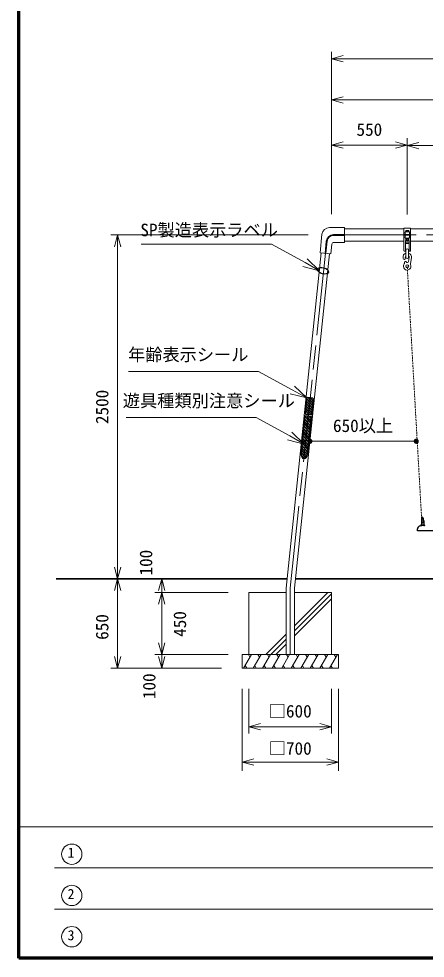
# Model space of a CAD drawing. Units: millimetres at full size, sheet at 1:50; details may follow other scales. Extents: x 750 to 20250, y 750 to 14100.
# Drawn here: x 750 to 3703, y 750 to 7580 of the extents above; entities that cross this region are included whole.
import ezdxf
from ezdxf.enums import TextEntityAlignment as Align

# ---------------------------------------------------------------- set-up
doc = ezdxf.new("R2010")
doc.units = ezdxf.units.MM
doc.header["$LTSCALE"] = 50
doc.linetypes.add('CHAIN', pattern=[18.5, 12, -1.5, 3.5, -1.5])
doc.linetypes.add('USER1', pattern=[0.375, 0.25, -0.125])
for name, color, linetype, lineweight in [('D-BMK', 2, 'CHAIN', 13), ('D-STR', 1, 'Continuous', 13), ('D-STR-DIM', 7, 'Continuous', 13), ('D-STR-DIM\u3000寸法線、寸法値', 7, 'Continuous', 13), ('D-STR-GL', 1, 'Continuous', 35), ('D-STR-HIDDEN', 1, 'Continuous', 25), ('D-STR-HTXT\u3000旗上げ', 7, 'Continuous', 13), ('D-STR-STR1', 7, 'Continuous', 13), ('D-STR\u3000構造物外形線', 1, 'Continuous', 25), ('D-TTL', 7, 'Continuous', 70), ('D-TTL-FRAM', 7, 'Continuous', 13), ('D-TTL-TXT', 7, 'Continuous', 13)]:
    doc.layers.add(name, color=color, linetype=linetype, lineweight=lineweight)
doc.styles.add('ＭＳ ゴシック', font='')
doc.styles.get('ＭＳ ゴシック').set_extended_font_data('MS Gothic')

# ---------------------------------------------------------------- blocks, each defined once
blk = doc.blocks.new('filled_dot')
at = {"color": 0, "linetype": 'Continuous', "lineweight": -2, "const_width": 1.25}
blk.add_lwpolyline([(-0.625, 0, 1), (0.625, 0, 1)], format="xyb", close=True, dxfattribs=at)

msp = doc.modelspace()

# ---------------------------------------------------------------- linework, layer by layer
at = {"layer": 'D-BMK'}
for p, q in [((2721.93, 3439.51), (2987.22, 5963.62)), ((3036.95, 6008.39), (9006.91, 6008.39)), ((2721.93, 3439.51), (2721.93, 2958.39))]:
    msp.add_line(p, q, dxfattribs=at)
msp.add_arc((3036.95, 5958.39), 50, 90, 174, dxfattribs=at)
at = {"layer": 'D-STR'}
for p, q in [((2952.8, 6014.04), (2938.66, 5879.48)), ((3116.93, 6062.39), (3006.51, 6062.39)), ((3036.95, 6011.39), (3116.93, 6011.39)), ((3116.93, 6011.39), (3116.93, 6062.39)), ((3116.93, 6052.94), (3548.43, 6052.94)), ((3548.43, 6056.44), (3548.43, 6010.94)), ((3555.93, 6023.94), (3548.43, 6023.94)), ((3548.43, 6010.94), (3595.43, 6010.94)), ((3593.43, 6058.44), (3550.43, 6058.44)), ((3555.93, 6010.94), (3555.93, 6027.94)), ((3558.93, 6030.94), (3584.93, 6030.94)), ((3559.88, 6031.94), (3559.88, 6030.94)), ((3583.98, 6031.94), (3559.88, 6031.94)), ((3562.93, 6039.94), (3560.98, 6038.82)), ((3560.98, 6038.82), (3560.98, 6031.94)), ((3580.93, 6039.94), (3562.93, 6039.94)), ((3565.93, 6005.84), (3565.93, 6010.94)), ((3566.44, 6031.94), (3566.44, 6038.82)), ((3577.41, 6038.82), (3577.41, 6031.94)), ((3577.93, 6010.94), (3577.93, 6005.84)), ((3582.88, 6038.82), (3580.93, 6039.94)), ((3582.88, 6031.94), (3582.88, 6038.82)), ((3583.98, 6031.94), (3583.98, 6030.94)), ((3587.93, 6010.94), (3587.93, 6027.94)), ((3587.93, 6023.94), (3595.43, 6023.94)), ((3595.43, 6010.94), (3595.43, 6056.44)), ((3595.43, 6052.94), (4148.43, 6052.94)), ((2984.24, 5963.93), (2974.96, 5875.66)), ((2990.2, 5963.3), (2980.93, 5875.03)), ((3036.95, 6005.39), (3116.93, 6005.39)), ((3116.93, 5954.39), (3039.48, 5954.39)), ((3116.93, 5954.39), (3116.93, 6005.39)), ((3548.43, 5963.84), (3116.93, 5963.84)), ((3548.43, 6005.84), (3548.43, 5893.84)), ((3595.43, 6005.84), (3548.43, 6005.84)), ((3555.93, 5992.84), (3548.43, 5992.84)), ((3555.93, 6005.84), (3555.93, 5988.84)), ((3558.43, 5893.84), (3558.43, 5968.72)), ((3558.43, 5955.84), (3585.43, 5955.84)), ((3558.93, 5985.84), (3584.93, 5985.84)), ((3558.93, 5985.34), (3559.43, 5985.84)), ((3558.93, 5985.34), (3558.93, 5982.34)), ((3559.43, 5981.84), (3558.93, 5982.34)), ((3558.93, 5947.34), (3558.93, 5892.34)), ((3584.93, 5947.34), (3558.93, 5947.34)), ((3584.43, 5981.84), (3559.43, 5981.84)), ((3560.98, 5972.97), (3560.98, 5981.84)), ((3562.93, 5971.84), (3560.98, 5972.97)), ((3580.93, 5971.84), (3562.93, 5971.84)), ((3565.93, 5971.84), (3565.93, 5967.94)), ((3565.93, 5967.94), (3567.93, 5965.94)), ((3565.93, 5967.94), (3577.93, 5967.94)), ((3566.44, 5981.84), (3566.44, 5972.97)), ((3567.93, 5971.84), (3567.93, 5965.94)), ((3567.93, 5965.94), (3575.93, 5965.94)), ((3575.93, 5965.94), (3575.93, 5971.84)), ((3575.93, 5965.94), (3577.93, 5967.94)), ((3577.41, 5972.97), (3577.41, 5981.84)), ((3577.93, 5967.94), (3577.93, 5971.84)), ((3582.88, 5972.97), (3580.93, 5971.84)), ((3582.88, 5981.84), (3582.88, 5972.97)), ((3584.93, 5985.34), (3584.43, 5985.84)), ((3584.93, 5982.34), (3584.43, 5981.84)), ((3584.93, 5985.34), (3584.93, 5982.34)), ((3584.93, 5892.34), (3584.93, 5947.34)), ((3585.43, 5968.72), (3585.43, 5893.84)), ((3587.93, 5988.84), (3587.93, 6005.84)), ((3587.93, 5992.84), (3595.43, 5992.84)), ((3595.43, 5893.84), (3595.43, 6005.84)), ((4148.43, 5963.84), (3595.43, 5963.84)), ((2691.68, 3439.51), (2947.86, 5878.51)), ((2938.66, 5879.48), (3017.23, 5871.22)), ((3024.56, 5940.96), (3017.23, 5871.22)), ((3550.43, 5891.84), (3556.43, 5891.84)), ((3558.93, 5892.34), (3562.43, 5892.34)), ((3562.43, 5846.84), (3562.43, 5898.85)), ((3581.43, 5898.85), (3581.43, 5846.84)), ((3581.43, 5892.34), (3584.93, 5892.34)), ((3587.43, 5891.84), (3593.43, 5891.84)), ((3008.03, 5872.18), (2752.18, 3439.51)), ((3542.22, 5837.48), (3541.44, 5841.74)), ((3552.14, 5805.64), (3551.64, 5808.34)), ((3558.94, 5840.56), (3558.16, 5844.81)), ((3580.28, 5815.3), (3585.7, 5844.81)), ((3594.9, 5800.81), (3602.42, 5841.74)), ((2691.68, 3439.51), (2691.68, 2958.39)), ((2752.18, 3439.51), (2752.18, 2958.39)), ((2691.68, 3408.39), (2421.93, 3408.39)), ((2421.93, 3408.39), (2421.93, 2958.39)), ((2752.18, 3408.39), (3021.93, 3408.39)), ((3021.93, 3408.39), (3021.93, 2958.39)), ((2371.93, 2858.39), (2371.93, 2958.39)), ((2371.93, 2958.39), (3071.93, 2958.39)), ((2371.93, 2958.39), (3071.93, 2958.39)), ((3071.93, 2958.39), (3071.93, 2858.39)), ((3071.93, 2858.39), (2371.93, 2858.39))]:
    msp.add_line(p, q, dxfattribs=at)
msp.add_circle((3571.93, 5780.84), 11, dxfattribs=at)
for centre, radius, start, end in [((3006.51, 6008.39), 54, 90, 174), ((3036.95, 5958.39), 53, 90, 174), ((3550.43, 6056.44), 2, 90, 180), ((3558.93, 6027.94), 3, 90, 180), ((3562.94, 6033.94), 6, 54.32692, 90), ((3571.93, 6026.02), 13.92, 66.80152, 113.19848), ((3580.91, 6033.94), 6, 90, 125.67308), ((3584.93, 6027.94), 3, 0, 90), ((3593.43, 6056.44), 2, 0, 90), ((3036.95, 5958.39), 47, 90, 174), ((3039.48, 5939.39), 15, 90, 174), ((3558.93, 5988.84), 3, 180, 270), ((3562.94, 5977.84), 6, 270, 305.67308), ((3571.93, 5985.77), 13.92, 246.80152, 293.19848), ((3580.91, 5977.84), 6, 234.32692, 270), ((3584.93, 5988.84), 3, 270, 0), ((3571.93, 5847.34), 31, 107.84552, 190.40734), ((3550.43, 5893.84), 2, 180, 270), ((3556.43, 5893.84), 2, 270, 0), ((3571.93, 5898.85), 9.5, 0, 180), ((3571.93, 5847.34), 31, 349.59266, 72.15448), ((3587.43, 5893.84), 2, 180, 270), ((3593.43, 5893.84), 2, 270, 0), ((3550.58, 5839.02), 8.5, 190.40734, 10.40734), ((3558.39, 5809.58), 6.87, 28.16907, 190.40734), ((3571.93, 5847.34), 14, 132.73211, 190.40734), ((3571.93, 5846.84), 9.5, 180, 0), ((3571.93, 5816.83), 8.49, 208.16907, 349.59266), ((3571.93, 5847.34), 14, 349.59266, 47.26789), ((3571.93, 5780.84), 27.5, 142.19121, 28.96957), ((3542.3, 5803.83), 10, 322.19121, 10.40734), ((3604.74, 5799), 10, 169.59266, 208.96957)]:
    msp.add_arc(centre, radius, start, end, dxfattribs=at)
at = {"layer": 'D-STR-DIM'}
for p, q in [((3021.93, 6162.39), (3021.93, 7339.53)), ((3021.93, 7289.53), (3106.93, 7312.31)), ((3106.93, 7266.76), (3021.93, 7289.53)), ((3021.93, 7289.53), (3106.93, 7289.53)), ((3106.93, 7289.53), (8936.93, 7289.53)), ((3021.93, 6160.39), (3021.93, 7039.97)), ((3021.93, 6989.97), (3106.93, 7012.74)), ((3106.93, 6967.19), (3021.93, 6989.97)), ((3021.93, 6989.97), (3106.93, 6989.97)), ((5936.93, 6989.97), (3106.93, 6989.97)), ((3021.93, 6162.39), (3021.93, 6712.39)), ((3571.93, 6158.44), (3571.93, 6712.39)), ((3571.93, 6158.44), (3571.93, 6708.44)), ((3021.93, 6662.39), (3106.93, 6685.17)), ((3106.93, 6639.62), (3021.93, 6662.39)), ((3021.93, 6662.39), (3106.93, 6662.39)), ((3106.93, 6662.39), (3486.93, 6662.39)), ((3486.93, 6685.17), (3571.93, 6662.39)), ((3571.93, 6662.39), (3486.93, 6639.62)), ((3571.93, 6662.39), (3486.93, 6662.39)), ((3571.93, 6658.44), (3656.93, 6681.22)), ((3656.93, 6635.67), (3571.93, 6658.44)), ((3571.93, 6658.44), (3656.93, 6658.44)), ((3656.93, 6658.44), (4086.93, 6658.44)), ((2852.21, 6008.39), (1417.67, 6008.39)), ((1444.89, 5923.39), (1467.67, 6008.39)), ((1467.67, 6008.39), (1490.44, 5923.39)), ((1467.67, 6008.39), (1467.67, 5923.39)), ((1467.67, 5923.39), (1467.67, 3593.39)), ((1467.67, 3508.39), (1444.89, 3593.39)), ((1490.44, 3593.39), (1467.67, 3508.39)), ((1467.67, 3508.39), (1467.67, 3593.39)), ((2173.01, 3508.39), (1417.67, 3508.39)), ((2598.75, 3508.39), (1417.67, 3508.39)), ((1444.89, 3423.39), (1467.67, 3508.39)), ((1467.67, 3508.39), (1490.44, 3423.39)), ((1467.67, 3508.39), (1467.67, 3423.39)), ((2271.93, 3508.39), (1738.21, 3508.39)), ((1788.21, 3508.39), (1765.44, 3423.39)), ((1788.21, 3408.39), (1788.21, 3508.39)), ((1810.99, 3423.39), (1788.21, 3508.39)), ((1788.21, 3508.39), (1788.21, 3423.39)), ((1467.67, 3423.39), (1467.67, 2893.39)), ((1788.21, 3423.39), (1788.21, 3338.39)), ((2271.93, 3408.39), (1738.21, 3408.39)), ((2271.93, 3408.39), (1738.21, 3408.39)), ((1765.44, 3323.39), (1788.21, 3408.39)), ((1765.44, 3323.39), (1788.21, 3408.39)), ((1788.21, 3408.39), (1810.99, 3323.39)), ((1788.21, 3408.39), (1788.21, 3323.39)), ((1788.21, 3408.39), (1810.99, 3323.39)), ((1788.21, 3408.39), (1788.21, 3323.39)), ((1788.21, 3323.39), (1788.21, 3043.39)), ((1788.21, 3323.39), (1788.21, 3238.39)), ((1788.21, 3043.39), (1788.21, 3128.39)), ((1788.21, 2958.39), (1765.44, 3043.39)), ((1810.99, 3043.39), (1788.21, 2958.39)), ((1788.21, 2958.39), (1788.21, 3043.39)), ((1467.67, 2858.39), (1444.89, 2943.39)), ((1490.44, 2943.39), (1467.67, 2858.39)), ((1467.67, 2858.39), (1467.67, 2943.39)), ((2221.93, 2958.39), (1738.21, 2958.39)), ((2221.93, 2958.39), (1738.21, 2958.39)), ((2271.93, 2958.39), (1738.21, 2958.39)), ((1765.99, 2943.39), (1788.76, 2858.39)), ((1788.76, 2958.39), (1788.76, 2858.39)), ((1788.76, 2858.39), (1811.54, 2943.39)), ((1788.76, 2858.39), (1788.76, 2943.39)), ((2221.93, 2858.39), (1417.67, 2858.39)), ((2371.93, 2708.39), (2371.93, 2112.86)), ((2421.93, 2708.39), (2421.93, 2383.39)), ((3021.93, 2708.39), (3021.93, 2383.39)), ((3071.93, 2708.39), (3071.93, 2112.86)), ((2421.93, 2433.39), (2506.93, 2456.17)), ((2506.93, 2410.62), (2421.93, 2433.39)), ((2421.93, 2433.39), (2506.93, 2433.39)), ((2506.93, 2433.39), (2936.93, 2433.39)), ((2936.93, 2456.17), (3021.93, 2433.39)), ((3021.93, 2433.39), (2936.93, 2410.62)), ((3021.93, 2433.39), (2936.93, 2433.39)), ((2371.93, 2175.9), (2456.93, 2198.68)), ((2986.93, 2198.68), (3071.93, 2175.9)), ((2456.93, 2153.13), (2371.93, 2175.9)), ((2371.93, 2175.9), (2456.93, 2175.9)), ((2456.93, 2175.9), (2986.93, 2175.9)), ((3071.93, 2175.9), (2986.93, 2153.13)), ((3071.93, 2175.9), (2986.93, 2175.9))]:
    msp.add_line(p, q, dxfattribs=at)
at = {"layer": 'D-STR-DIM\u3000寸法線、寸法値'}
msp.add_line((2864.59, 4508.39), (3637.64, 4508.39), dxfattribs=at)
at = {"layer": 'D-STR-GL'}
for p, q in [((2698.75, 3508.39), (1021.93, 3508.39)), ((5991.68, 3508.39), (2759.58, 3508.39))]:
    msp.add_line(p, q, dxfattribs=at)
at = {"layer": 'D-STR-HIDDEN', "color": 2, "linetype": 'USER1', "lineweight": 13}
msp.add_line((3678.93, 3908.39), (3571.93, 5780.84), dxfattribs=at)
at = {"layer": 'D-STR-HIDDEN'}
for p, q in [((3693.75, 3895.39), (3665.43, 3890.39)), ((3670.93, 3900.39), (3670.93, 3891.36)), ((3675.93, 3901.39), (3671.93, 3901.39)), ((3675.93, 3950.4), (3675.93, 3909.39)), ((3675.93, 3950.4), (3675.93, 3946.39)), ((3675.93, 3933.23), (3675.93, 3897.04)), ((3686.93, 3928.39), (3681.93, 3928.39)), ((3686.93, 3916.39), (3681.93, 3916.39)), ((3692.93, 3929.48), (3692.93, 3895.24)), ((3646.93, 3871.03), (3646.93, 3871.89)), ((3646.93, 3858.39), (3646.93, 3871.03)), ((3666.93, 3858.39), (3646.93, 3858.39)), ((3661.95, 3890.39), (3659.33, 3890.39)), ((3663.51, 3890.39), (3661.95, 3890.39)), ((3665.63, 3890.39), (3663.51, 3890.39)), ((3665.43, 3890.39), (3665.43, 3890.39)), ((4076.93, 3858.39), (3666.93, 3858.39))]:
    msp.add_line(p, q, dxfattribs=at)
for centre, radius, start, end in [((3671.93, 3900.39), 1, 90, 180), ((3676.93, 3890.39), 6, 131.79982, 170.56544), ((3684.93, 3881.45), 18, 96.38508, 131.80682), ((3681.93, 3950.39), 6, 0.57652, 180), ((3681.93, 3950.39), 6, 180, 0.57652), ((3681.93, 3922.39), 6, 90, 270), ((3683.93, 3890.39), 9, 30.90869, 96.39079), ((3686.93, 3922.39), 6, 270, 90), ((3767.92, 3951.3), 80, 180.60618, 189.08988), ((3767.92, 3951.3), 80, 180.60618, 183.44218), ((3703.74, 3941.02), 15, 189.05455, 219.88033), ((3703.74, 3941.02), 15, 207.47851, 219.88033), ((3689.93, 3929.48), 3, 0, 39.88034), ((3548.37, 4490.48), 612.59, 283.72872, 284.58091), ((3666.93, 3871.89), 20, 112.32159, 180)]:
    msp.add_arc(centre, radius, start, end, dxfattribs=at)
at = {"layer": 'D-STR-HTXT\u3000旗上げ'}
for p, q in [((2934.24, 5748.88), (2829.55, 5807.52)), ((2934.24, 5748.88), (2845.26, 5835.57)), ((2813.83, 5779.46), (2934.24, 5748.88)), ((2721.47, 4853.92), (2841.88, 4823.34)), ((2841.88, 4823.34), (2737.18, 4881.97)), ((2841.88, 4823.34), (2752.89, 4910.03)), ((2702.81, 4518.82), (2823.22, 4488.24)), ((2823.22, 4488.24), (2718.52, 4546.87)), ((2823.22, 4488.24), (2734.23, 4574.93))]:
    msp.add_line(p, q, dxfattribs=at)
for points in [[(2829.55, 5807.52), (2584.83, 5941.97), (1640.03, 5941.97)], [(2737.18, 4881.97), (2492.47, 5016.43), (1547.66, 5016.43)], [(2718.52, 4546.87), (2473.81, 4681.33), (1529.01, 4681.33)]]:
    msp.add_lwpolyline(points, dxfattribs=at)
at = {"layer": 'D-STR-STR1'}
for p, q in [((2752.18, 3165.64), (2994.92, 3408.39)), ((2752.18, 3129.39), (3021.93, 3399.14)), ((2752.18, 3093.14), (3021.93, 3362.89)), ((2544.92, 2958.39), (2691.68, 3105.14)), ((2581.17, 2958.39), (2691.68, 3068.89)), ((2617.42, 2958.39), (2691.68, 3032.64)), ((2440.73, 2958.39), (2382.99, 2858.39)), ((2429.18, 2938.39), (2417.63, 2958.39)), ((2510.01, 2958.39), (2452.27, 2858.39)), ((2498.46, 2938.39), (2486.91, 2958.39)), ((2579.29, 2958.39), (2521.55, 2858.39)), ((2567.74, 2938.39), (2556.2, 2958.39)), ((2648.57, 2958.39), (2590.84, 2858.39)), ((2637.02, 2938.39), (2625.48, 2958.39)), ((2717.85, 2958.39), (2660.12, 2858.39)), ((2706.31, 2938.39), (2694.76, 2958.39)), ((2787.14, 2958.39), (2729.4, 2858.39)), ((2775.59, 2938.39), (2764.04, 2958.39)), ((2856.42, 2958.39), (2798.68, 2858.39)), ((2844.87, 2938.39), (2833.32, 2958.39)), ((2925.7, 2958.39), (2867.96, 2858.39)), ((2914.15, 2938.39), (2902.61, 2958.39)), ((2994.98, 2958.39), (2937.25, 2858.39)), ((2983.43, 2938.39), (2971.89, 2958.39)), ((3064.26, 2958.39), (3006.53, 2858.39)), ((3052.72, 2938.39), (3041.17, 2958.39)), ((2406.08, 2858.39), (2394.54, 2878.39)), ((2463.82, 2878.39), (2475.37, 2858.39)), ((2544.65, 2858.39), (2533.1, 2878.39)), ((2613.93, 2858.39), (2602.38, 2878.39)), ((2683.21, 2858.39), (2671.67, 2878.39)), ((2752.49, 2858.39), (2740.95, 2878.39)), ((2821.78, 2858.39), (2810.23, 2878.39)), ((2891.06, 2858.39), (2879.51, 2878.39)), ((2960.34, 2858.39), (2948.79, 2878.39)), ((3029.62, 2858.39), (3018.08, 2878.39))]:
    msp.add_line(p, q, dxfattribs=at)
at = {"layer": 'D-STR\u3000構造物外形線'}
for p, q in [((2840.58, 4821.11), (2829.74, 4711.64)), ((2881.97, 4731.61), (2837.14, 4786.29)), ((2883.71, 4749.2), (2838.88, 4803.88)), ((2885.45, 4766.79), (2840.63, 4821.46)), ((2885.86, 4821.65), (2846.05, 4825.59)), ((2887.19, 4784.38), (2854.06, 4824.8)), ((2888.93, 4801.97), (2871.65, 4823.05)), ((2879.5, 4706.71), (2890.34, 4816.18)), ((2838.51, 4705.75), (2830.17, 4715.92)), ((2856.1, 4704.01), (2831.91, 4733.52)), ((2873.69, 4702.26), (2833.65, 4751.11)), ((2880.22, 4714.02), (2835.39, 4768.7)), ((2827.5, 4693.37), (2800.84, 4424.67)), ((2867.49, 4604.12), (2823.92, 4657.29)), ((2869.23, 4621.72), (2825.67, 4674.88)), ((2870.98, 4639.31), (2827.41, 4692.47)), ((2875.87, 4688.59), (2827.5, 4693.37)), ((2834.23, 4706.17), (2874.03, 4702.23)), ((2872.72, 4656.9), (2844.19, 4691.72)), ((2849.21, 4419.87), (2875.87, 4688.59)), ((2874.47, 4674.49), (2861.77, 4689.99)), ((2860.51, 4533.76), (2816.94, 4586.92)), ((2862.25, 4551.35), (2818.69, 4604.51)), ((2864, 4568.94), (2820.43, 4622.1)), ((2865.74, 4586.53), (2822.18, 4639.69)), ((2853.52, 4463.39), (2809.96, 4516.56)), ((2855.27, 4480.99), (2811.71, 4534.15)), ((2857.01, 4498.58), (2813.45, 4551.74)), ((2858.76, 4516.17), (2815.2, 4569.33)), ((2842.69, 4397.72), (2802.98, 4446.19)), ((2847.76, 4411.26), (2804.72, 4463.78)), ((2850.03, 4428.21), (2806.47, 4481.37)), ((2851.78, 4445.8), (2808.21, 4498.96)), ((2834.85, 4387.58), (2801.23, 4428.6)), ((2822.91, 4382.43), (2801.23, 4408.88))]:
    msp.add_line(p, q, dxfattribs=at)
for centre, start, end in [((2845.56, 4820.61), 84.3444, 174.3444), ((2885.37, 4816.67), 354.3444, 84.3444), ((2834.72, 4711.15), 174.3444, 264.3444), ((2874.53, 4707.21), 264.3444, 354.3444)]:
    msp.add_arc(centre, 5, start, end, dxfattribs=at)
msp.add_ellipse((2961.22, 5748.24), major_axis=(-38.27, 9.8), ratio=0.582278, dxfattribs=at)
msp.add_ellipse((2825.02, 4422.27), major_axis=(-3.95, -39.78), ratio=0.607949, start_param=4.712389, end_param=7.8539816, dxfattribs=at)
at = {"layer": 'D-TTL'}
msp.add_lwpolyline([(750, 750), (750, 14100), (20250, 14100), (20250, 750)], close=True, dxfattribs=at)
at = {"layer": 'D-TTL-FRAM'}
for p, q in [((750, 1706.1), (20250, 1706.1)), ((5648.06, 1406.1), (1008.51, 1406.1)), ((5648.06, 1106.1), (1008.51, 1106.1))]:
    msp.add_line(p, q, dxfattribs=at)
at = {"layer": 'D-TTL-TXT'}
for centre in [(1134.96, 1506.32), (1134.96, 1206.32), (1134.96, 906.32)]:
    msp.add_circle(centre, 74.03, dxfattribs=at)

# ---------------------------------------------------------------- block references
at = {"layer": 'D-STR-DIM\u3000寸法線、寸法値', "xscale": 15, "yscale": 15}
msp.add_blockref('filled_dot', (2864.59, 4508.39), dxfattribs=at)
at = {"layer": 'D-STR-DIM\u3000寸法線、寸法値', "xscale": 15, "yscale": 15, "rotation": 180}
msp.add_blockref('filled_dot', (3637.64, 4508.39), dxfattribs=at)

# ---------------------------------------------------------------- texts
at = {"layer": 'D-STR-DIM', "style": 'ＭＳ ゴシック'}
for s, p in [('550', (3296.93, 6774.89)), ('□600', (2721.93, 2545.89)), ('□700', (2721.93, 2275.36))]:
    msp.add_text(s, height=91.64, dxfattribs=at).set_placement(p, align=Align.MIDDLE_CENTER)
for s, p in [('2500', (1355.17, 4758.39)), ('100', (1673.54, 3626.08)), ('650', (1355.17, 3158.39)), ('450', (1919.76, 3180.14)), ('100', (1697.24, 2727.38))]:
    msp.add_text(s, height=91.64, rotation=90, dxfattribs=at).set_placement(p, align=Align.MIDDLE_CENTER)
at = {"layer": 'D-STR-DIM\u3000寸法線、寸法値', "style": 'ＭＳ ゴシック'}
msp.add_text('650以上', height=91.64, dxfattribs=at).set_placement((3251.12, 4621.62), align=Align.MIDDLE_CENTER)
at = {"layer": 'D-STR-HTXT\u3000旗上げ', "style": 'ＭＳ ゴシック'}
for s, p in [('SP製造表示ラベル', (1633.17, 5971.4)), ('年齢表示シール', (1543.56, 5065.13)), ('遊具種類別注意シール', (1505.62, 4730.04))]:
    msp.add_text(s, height=91.64, dxfattribs=at).set_placement(p, align=Align.BOTTOM_LEFT)
at = {"layer": 'D-TTL-TXT', "style": 'ＭＳ ゴシック'}
for s, p in [('1', (1104.42, 1458.8)), ('2', (1104.42, 1158.8)), ('3', (1104.42, 858.8))]:
    msp.add_text(s, height=73.31, dxfattribs=at).set_placement(p, align=Align.BOTTOM_LEFT)

doc.saveas('drawing.dxf')
